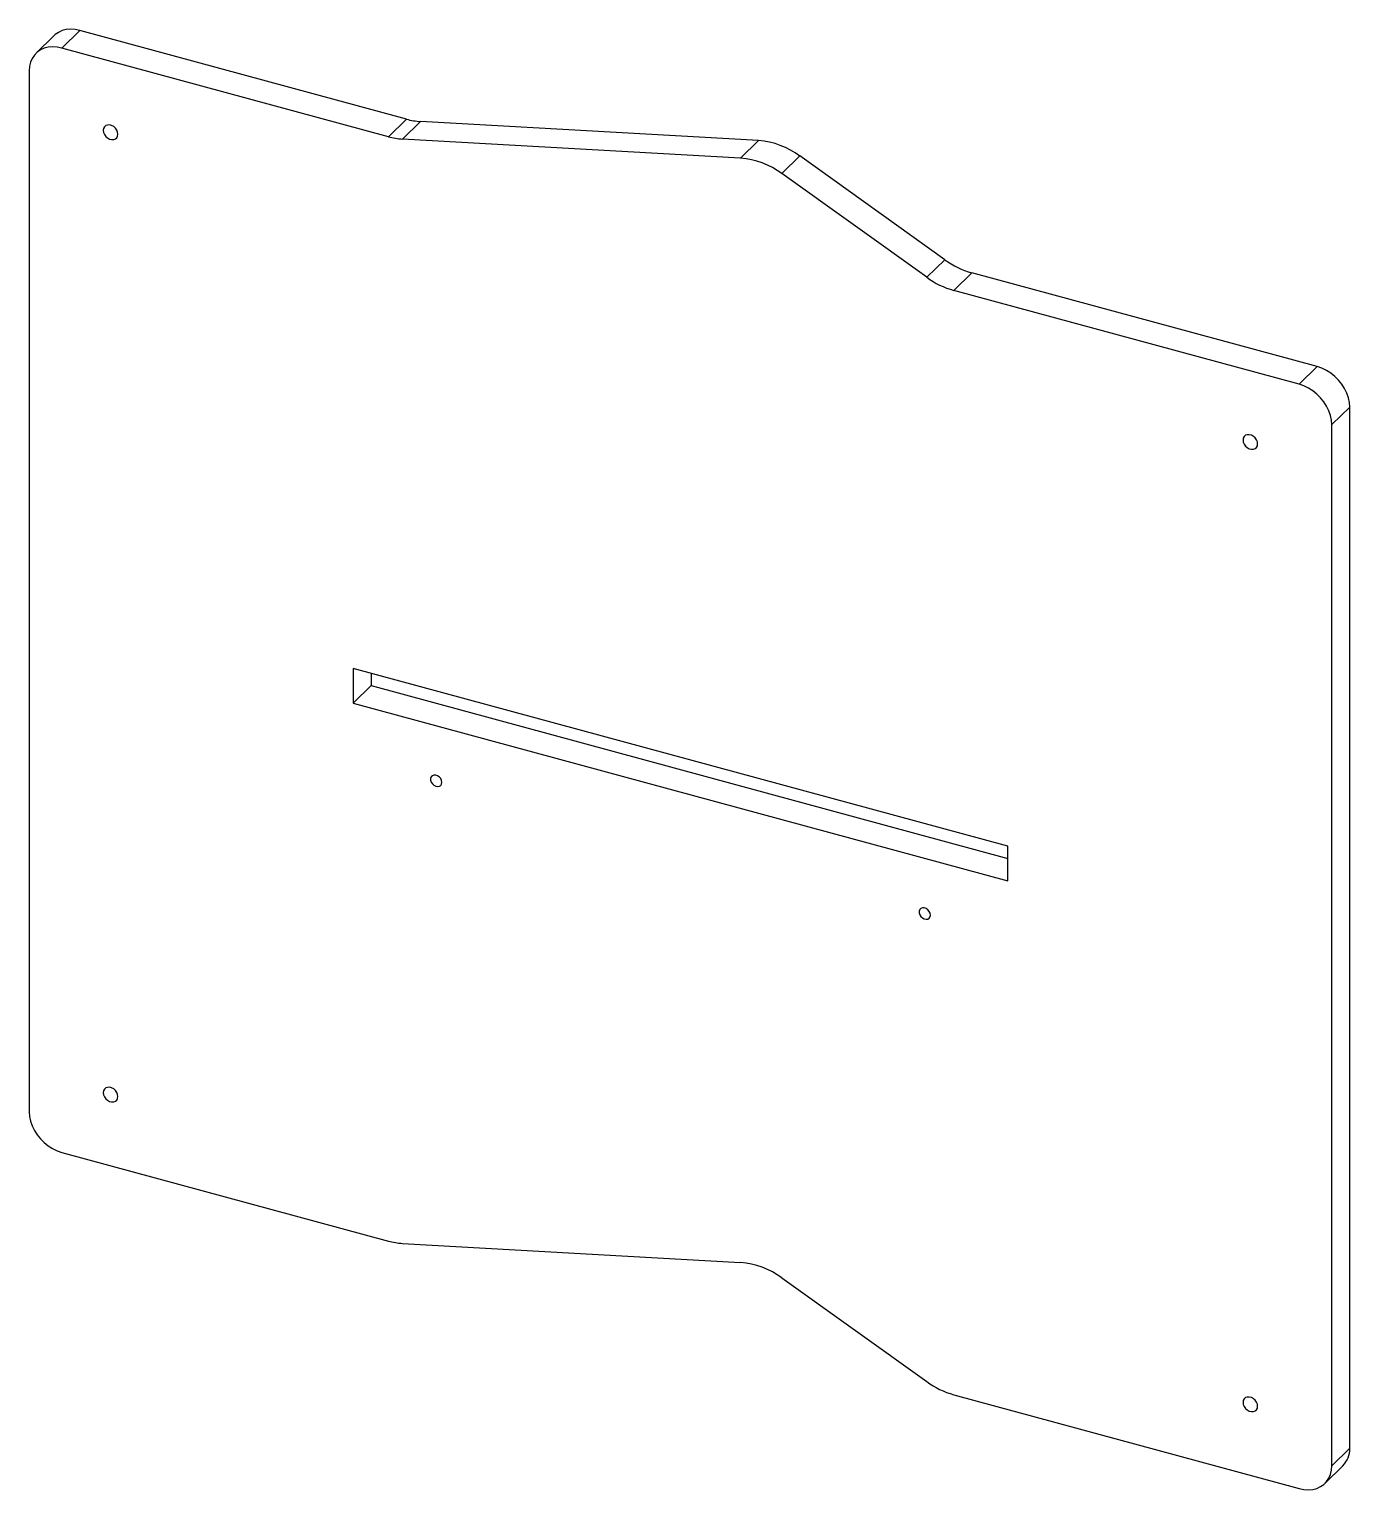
# Model space of a CAD drawing. Header units: millimetres. Extents: x -34984 to -34267, y 6535 to 7328.
import ezdxf

# ---------------------------------------------------------------- set-up
doc = ezdxf.new("R2010")
doc.units = ezdxf.units.MM

msp = doc.modelspace()

# ---------------------------------------------------------------- linework, layer by layer
at = {"color": 7, "linetype": 'Continuous', "lineweight": 25}
for p, q in [((-34970.77, 7324.99), (-34980.57, 7315.42)), ((-34966.6, 7318.25), (-34956.8, 7327.82)), ((-34779.37, 7279.6), (-34956.8, 7327.82)), ((-34789.18, 7270.03), (-34966.6, 7318.25)), ((-34984.29, 7305.92), (-34984.29, 6740.19)), ((-34789.18, 7270.03), (-34779.37, 7279.6)), ((-34781.5, 7268.76), (-34771.7, 7278.33)), ((-34588.1, 7267.97), (-34771.7, 7278.33)), ((-34597.9, 7258.41), (-34781.5, 7268.76)), ((-34597.9, 7258.41), (-34588.1, 7267.97)), ((-34575.49, 7250.02), (-34565.69, 7259.59)), ((-34486.97, 7203.24), (-34565.69, 7259.59)), ((-34496.77, 7193.68), (-34575.49, 7250.02)), ((-34496.77, 7193.68), (-34486.97, 7203.24)), ((-34482.04, 7186.56), (-34472.24, 7196.13)), ((-34284.64, 7145.14), (-34472.24, 7196.13)), ((-34294.44, 7135.57), (-34482.04, 7186.56)), ((-34294.44, 7135.57), (-34284.64, 7145.14)), ((-34276.75, 7113.62), (-34266.95, 7123.19)), ((-34266.95, 6557.46), (-34266.95, 7123.19)), ((-34276.75, 6547.89), (-34276.75, 7113.62)), ((-34452.75, 6884.59), (-34808.29, 6981.22)), ((-34808.29, 6981.22), (-34808.29, 6962.36)), ((-34798.49, 6978.56), (-34798.49, 6971.93)), ((-34808.29, 6962.36), (-34798.49, 6971.93)), ((-34798.49, 6971.93), (-34452.75, 6877.96)), ((-34808.29, 6962.36), (-34452.75, 6865.73)), ((-34452.75, 6865.73), (-34452.75, 6884.59)), ((-34966.6, 6718.24), (-34789.18, 6670.02)), ((-34781.5, 6668.75), (-34597.9, 6658.39)), ((-34575.49, 6650), (-34496.77, 6593.66)), ((-34482.04, 6586.54), (-34294.44, 6535.56)), ((-34276.75, 6547.89), (-34266.95, 6557.46)), ((-34280.47, 6538.39), (-34270.67, 6547.95))]:
    msp.add_line(p, q, dxfattribs=at)
at = {"color": 7, "linetype": 'Continuous', "lineweight": 25, "flags": 128}
for points in [[(-34956.8, 7327.82), (-34959.31, 7328.33), (-34961.78, 7328.48), (-34964.14, 7328.27), (-34966.36, 7327.7), (-34968.38, 7326.78), (-34970.16, 7325.53), (-34970.77, 7324.99)], [(-34966.6, 7318.25), (-34969.11, 7318.76), (-34971.58, 7318.91), (-34973.95, 7318.7), (-34976.16, 7318.13), (-34978.18, 7317.21), (-34979.97, 7315.97), (-34981.48, 7314.42), (-34982.69, 7312.6), (-34983.57, 7310.55), (-34984.11, 7308.31), (-34984.29, 7305.92)], [(-34936.08, 7271.39), (-34936.25, 7272.52), (-34936.72, 7273.64), (-34937.46, 7274.68), (-34938.41, 7275.53), (-34939.5, 7276.13), (-34940.63, 7276.44), (-34941.72, 7276.43), (-34942.67, 7276.09), (-34943.41, 7275.46), (-34943.88, 7274.59), (-34944.04, 7273.55), (-34943.88, 7272.42), (-34943.41, 7271.29), (-34942.67, 7270.26), (-34941.72, 7269.41), (-34940.63, 7268.81), (-34939.5, 7268.5), (-34938.41, 7268.51), (-34937.46, 7268.85), (-34936.72, 7269.47), (-34936.25, 7270.34), (-34936.08, 7271.39)], [(-34266.95, 7123.19), (-34267.13, 7125.68), (-34267.67, 7128.21), (-34268.55, 7130.75), (-34269.76, 7133.22), (-34271.27, 7135.59), (-34273.06, 7137.8), (-34275.08, 7139.82), (-34277.29, 7141.59), (-34279.66, 7143.09), (-34282.12, 7144.28), (-34284.64, 7145.14)], [(-34276.75, 7113.62), (-34276.93, 7116.11), (-34277.47, 7118.65), (-34278.35, 7121.18), (-34279.56, 7123.66), (-34281.07, 7126.02), (-34282.86, 7128.24), (-34284.88, 7130.25), (-34287.09, 7132.03), (-34289.46, 7133.53), (-34291.92, 7134.72), (-34294.44, 7135.57)], [(-34316.99, 7103.13), (-34317.15, 7104.26), (-34317.62, 7105.39), (-34318.37, 7106.42), (-34319.32, 7107.27), (-34320.41, 7107.88), (-34321.54, 7108.18), (-34322.63, 7108.17), (-34323.58, 7107.84), (-34324.32, 7107.21), (-34324.79, 7106.34), (-34324.95, 7105.29), (-34324.79, 7104.16), (-34324.32, 7103.04), (-34323.58, 7102.01), (-34322.63, 7101.15), (-34321.54, 7100.55), (-34320.41, 7100.24), (-34319.32, 7100.26), (-34318.37, 7100.59), (-34317.62, 7101.22), (-34317.15, 7102.09), (-34316.99, 7103.13)], [(-34760.09, 6919.26), (-34760.25, 6920.28), (-34760.74, 6921.28), (-34761.49, 6922.15), (-34762.42, 6922.8), (-34763.44, 6923.16), (-34764.42, 6923.19), (-34765.28, 6922.88), (-34765.9, 6922.27), (-34766.23, 6921.43), (-34766.23, 6920.44), (-34765.9, 6919.41), (-34765.28, 6918.46), (-34764.42, 6917.69), (-34763.44, 6917.18), (-34762.42, 6916.99), (-34761.49, 6917.13), (-34760.74, 6917.59), (-34760.25, 6918.33), (-34760.09, 6919.26)], [(-34494.76, 6847.15), (-34494.93, 6848.17), (-34495.41, 6849.17), (-34496.16, 6850.04), (-34497.1, 6850.69), (-34498.11, 6851.05), (-34499.1, 6851.08), (-34499.95, 6850.77), (-34500.58, 6850.16), (-34500.91, 6849.32), (-34500.91, 6848.33), (-34500.58, 6847.3), (-34499.95, 6846.35), (-34499.1, 6845.58), (-34498.11, 6845.07), (-34497.1, 6844.88), (-34496.16, 6845.02), (-34495.41, 6845.49), (-34494.93, 6846.22), (-34494.76, 6847.15)], [(-34936.08, 6748.52), (-34936.25, 6749.65), (-34936.72, 6750.77), (-34937.46, 6751.8), (-34938.41, 6752.66), (-34939.5, 6753.26), (-34940.63, 6753.57), (-34941.72, 6753.56), (-34942.67, 6753.22), (-34943.41, 6752.59), (-34943.88, 6751.72), (-34944.04, 6750.68), (-34943.88, 6749.55), (-34943.41, 6748.42), (-34942.67, 6747.39), (-34941.72, 6746.54), (-34940.63, 6745.93), (-34939.5, 6745.63), (-34938.41, 6745.64), (-34937.46, 6745.97), (-34936.72, 6746.6), (-34936.25, 6747.47), (-34936.08, 6748.52)], [(-34984.29, 6740.19), (-34984.11, 6737.7), (-34983.57, 6735.16), (-34982.69, 6732.63), (-34981.48, 6730.15), (-34979.97, 6727.79), (-34978.18, 6725.57), (-34976.16, 6723.56), (-34973.95, 6721.78), (-34971.58, 6720.28), (-34969.11, 6719.09), (-34966.6, 6718.24)], [(-34316.99, 6580.26), (-34317.15, 6581.39), (-34317.62, 6582.52), (-34318.37, 6583.55), (-34319.32, 6584.4), (-34320.41, 6585.01), (-34321.54, 6585.31), (-34322.63, 6585.3), (-34323.58, 6584.96), (-34324.32, 6584.34), (-34324.79, 6583.47), (-34324.95, 6582.42), (-34324.79, 6581.29), (-34324.32, 6580.17), (-34323.58, 6579.13), (-34322.63, 6578.28), (-34321.54, 6577.68), (-34320.41, 6577.37), (-34319.32, 6577.38), (-34318.37, 6577.72), (-34317.62, 6578.35), (-34317.15, 6579.22), (-34316.99, 6580.26)], [(-34294.44, 6535.56), (-34291.92, 6535.05), (-34289.46, 6534.9), (-34287.09, 6535.11), (-34284.88, 6535.68), (-34282.86, 6536.6), (-34281.07, 6537.84), (-34279.56, 6539.39), (-34278.35, 6541.21), (-34277.47, 6543.26), (-34276.93, 6545.5), (-34276.75, 6547.89)]]:
    msp.add_lwpolyline(points, dxfattribs=at)
at = {"color": 7, "linetype": 'Continuous', "lineweight": 25}
for centre, radius, start, end in [((-34769.48, 7315.58), 37.31, 254.62614, 266.59174), ((-34779.28, 7306.01), 37.31, 254.62614, 266.59174), ((-34591.49, 7224.79), 43.31, 53.44399, 85.50988), ((-34601.29, 7215.23), 43.31, 53.44399, 85.50988), ((-34459.73, 7240.83), 46.42, 234.0599, 254.36142), ((-34469.53, 7231.26), 46.42, 234.0599, 254.36142), ((-34779.28, 6706), 37.31, 254.62614, 266.59174), ((-34601.29, 6615.21), 43.31, 53.44399, 85.50988), ((-34469.53, 6631.25), 46.42, 234.0599, 254.36142), ((-34280.01, 6557.09), 13.06, 315.63816, 1.62759)]:
    msp.add_arc(centre, radius, start, end, dxfattribs=at)

doc.saveas('drawing.dxf')
